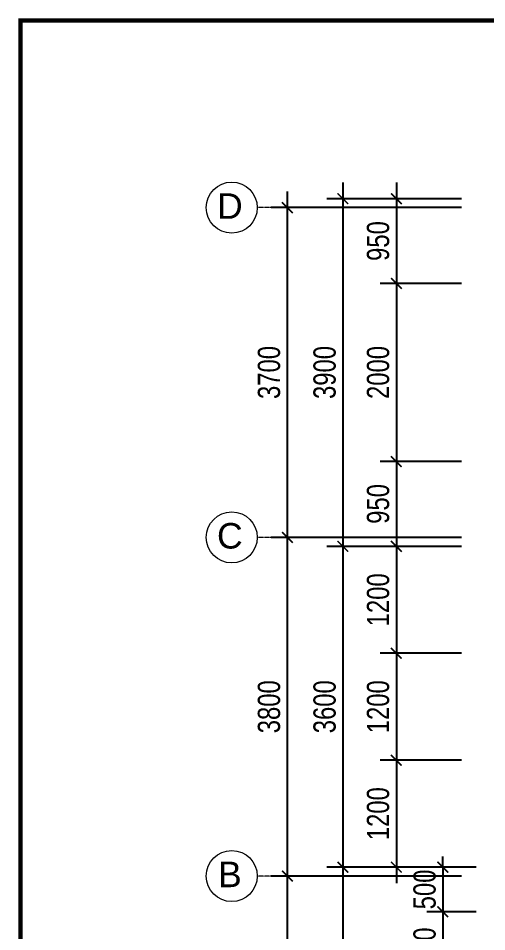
# Model space of a CAD drawing. Header units: millimetres. Extents: x 33748 to 451939, y -263262 to 62681.
# Drawn here: x 204784 to 210041, y -239364 to -229113 of the extents above; entities that cross this region are included whole.
import ezdxf
from ezdxf.enums import TextEntityAlignment as Align

# ---------------------------------------------------------------- set-up
doc = ezdxf.new("R2010")
doc.units = ezdxf.units.MM
doc.header["$PDMODE"] = 98
doc.linetypes.add('CENTER', pattern=[50.8, 31.75, -6.35, 6.35, -6.35])
doc.linetypes.add('HIDDEN', pattern=[0.375, 0.25, -0.125])
doc.layers.get('Defpoints').update_dxf_attribs({"color": 202, "lineweight": 13})
for name, color, linetype, lineweight in [('-CENTER', 143, 'CENTER', 13), ('-KH', 143, 'Continuous', 13), ('-RANH GIOI KHU DAT', 12, 'CENTER', 18), ('-TEXT', 7, 'Continuous', 15)]:
    doc.layers.add(name, color=color, linetype=linetype, lineweight=lineweight)
doc.layers.add('-HATCH CONCRETE', color=54, linetype='Continuous')
doc.layers.add('12. NET DIM', color=9, linetype='Continuous')
doc.styles.add('1', font='arial.ttf')
doc.styles.add('AVANH', font='', dxfattribs={"width": 0.8})
doc.styles.get('AVANH').set_extended_font_data('.VnAvantH')
doc.dimstyles.new('C_100A3', dxfattribs={"dimscale": 100, "dimtxt": 2.5, "dimasz": 1.2, "dimexe": 1.8, "dimexo": 0, "dimgap": 0.75, "dimtad": 1, "dimdec": 0, "dimzin": 0, "dimdsep": 46, "dimtxsty": 'AVANH', "dimblk": 'ARCHTICK', "dimcen": 0, "dimdle": 1.8, "dimclrd": 256, "dimclre": 256, "dimclrt": 7, "dimadec": 0, "dimazin": 0, "dimtfac": 0.0001, "dimtdec": 0, "dimtix": 1, "dimtmove": 2, "dimatfit": 3, "dimldrblk": 'ARCHTICK', "dimfxl": 1.8, "dimtolj": 1, "dimtzin": 0, "dimarcsym": 0})

# ---------------------------------------------------------------- blocks, each defined once
blk = doc.blocks.new('_ARCHTICK')
at = {"const_width": 0.15}
blk.add_lwpolyline([(-0.5, -0.5), (0.5, 0.5)], dxfattribs=at)
blk = doc.blocks.new('*D1208')
at = {"layer": '12. NET DIM', "lineweight": -2, "transparency": 16777216}
for p, q in [((208427, -230958), (208427, -235219)), ((209759, -231138), (208247, -231138)), ((209759, -235039), (208247, -235039))]:
    blk.add_line(p, q, dxfattribs=at)
at = {"layer": 'Defpoints', "color": 0, "transparency": 16777216}
for p in [(209759, -231138), (208427, -235039), (209759, -235039)]:
    blk.add_point(p, dxfattribs=at)
at = {"layer": '12. NET DIM', "lineweight": -2, "transparency": 16777216, "xscale": 120, "yscale": 120, "zscale": 120}
for p, rotation in [((208427, -231138), 90), ((208427, -235039), 270)]:
    blk.add_blockref('_ARCHTICK', p, dxfattribs=dict(at, rotation=rotation))
at = {"layer": '12. NET DIM', "color": 7, "transparency": 16777216, "insert": (208223, -233088), "char_height": 250, "attachment_point": 5, "rotation": 90, "style": 'AVANH'}
blk.add_mtext('\\A1;3900', dxfattribs=at)
blk = doc.blocks.new('*D1209')
at = {"layer": '12. NET DIM', "lineweight": -2, "transparency": 16777216}
for p, q in [((208427, -234859), (208427, -238819)), ((209759, -235039), (208247, -235039)), ((209759, -238639), (208247, -238639))]:
    blk.add_line(p, q, dxfattribs=at)
at = {"layer": 'Defpoints', "color": 0, "transparency": 16777216}
for p in [(209759, -235039), (208427, -238639), (209759, -238639)]:
    blk.add_point(p, dxfattribs=at)
at = {"layer": '12. NET DIM', "lineweight": -2, "transparency": 16777216, "xscale": 120, "yscale": 120, "zscale": 120}
for p, rotation in [((208427, -235039), 90), ((208427, -238639), 270)]:
    blk.add_blockref('_ARCHTICK', p, dxfattribs=dict(at, rotation=rotation))
at = {"layer": '12. NET DIM', "color": 7, "transparency": 16777216, "insert": (208223, -236839), "char_height": 250, "attachment_point": 5, "rotation": 90, "style": 'AVANH'}
blk.add_mtext('\\A1;3600', dxfattribs=at)
blk = doc.blocks.new('*D1210')
at = {"layer": '12. NET DIM', "lineweight": -2, "transparency": 16777216}
for p, q in [((208427, -238459), (208427, -243419)), ((209759, -238639), (208247, -238639)), ((209759, -243239), (208247, -243239))]:
    blk.add_line(p, q, dxfattribs=at)
at = {"layer": 'Defpoints', "color": 0, "transparency": 16777216}
for p in [(209759, -238639), (208427, -243239), (209759, -243239)]:
    blk.add_point(p, dxfattribs=at)
at = {"layer": '12. NET DIM', "lineweight": -2, "transparency": 16777216, "xscale": 120, "yscale": 120, "zscale": 120}
for p, rotation in [((208427, -238639), 90), ((208427, -243239), 270)]:
    blk.add_blockref('_ARCHTICK', p, dxfattribs=dict(at, rotation=rotation))
at = {"layer": '12. NET DIM', "color": 7, "transparency": 16777216, "insert": (208223, -240939), "char_height": 250, "attachment_point": 5, "rotation": 90, "style": 'AVANH'}
blk.add_mtext('\\A1;4600', dxfattribs=at)
blk = doc.blocks.new('*D1212')
at = {"layer": '12. NET DIM', "lineweight": -2, "transparency": 16777216}
for p, q in [((207804, -243319), (207804, -238559)), ((209759, -238739), (207624, -238739)), ((209759, -243139), (207624, -243139))]:
    blk.add_line(p, q, dxfattribs=at)
at = {"layer": 'Defpoints', "color": 0, "transparency": 16777216}
for p in [(207804, -238739), (209759, -238739), (209759, -243139)]:
    blk.add_point(p, dxfattribs=at)
at = {"layer": '12. NET DIM', "lineweight": -2, "transparency": 16777216, "xscale": 120, "yscale": 120, "zscale": 120}
for p, rotation in [((207804, -238739), 90), ((207804, -243139), 270)]:
    blk.add_blockref('_ARCHTICK', p, dxfattribs=dict(at, rotation=rotation))
at = {"layer": '12. NET DIM', "color": 7, "transparency": 16777216, "insert": (207599, -240939), "char_height": 250, "attachment_point": 5, "rotation": 90, "style": 'AVANH'}
blk.add_mtext('\\A1;4400', dxfattribs=at)
blk = doc.blocks.new('*D1213')
at = {"layer": '12. NET DIM', "lineweight": -2, "transparency": 16777216}
for p, q in [((207804, -238919), (207804, -234759)), ((209759, -234939), (207624, -234939)), ((209759, -238739), (207624, -238739))]:
    blk.add_line(p, q, dxfattribs=at)
at = {"layer": 'Defpoints', "color": 0, "transparency": 16777216}
for p in [(207804, -234939), (209759, -234939), (209759, -238739)]:
    blk.add_point(p, dxfattribs=at)
at = {"layer": '12. NET DIM', "lineweight": -2, "transparency": 16777216, "xscale": 120, "yscale": 120, "zscale": 120}
for p, rotation in [((207804, -234939), 90), ((207804, -238739), 270)]:
    blk.add_blockref('_ARCHTICK', p, dxfattribs=dict(at, rotation=rotation))
at = {"layer": '12. NET DIM', "color": 7, "transparency": 16777216, "insert": (207599, -236839), "char_height": 250, "attachment_point": 5, "rotation": 90, "style": 'AVANH'}
blk.add_mtext('\\A1;3800', dxfattribs=at)
blk = doc.blocks.new('*D1214')
at = {"layer": '12. NET DIM', "lineweight": -2, "transparency": 16777216}
for p, q in [((207804, -235119), (207804, -231058)), ((209759, -231238), (207624, -231238)), ((209759, -234939), (207624, -234939))]:
    blk.add_line(p, q, dxfattribs=at)
at = {"layer": 'Defpoints', "color": 0, "transparency": 16777216}
for p in [(207804, -231238), (209759, -231238), (209759, -234939)]:
    blk.add_point(p, dxfattribs=at)
at = {"layer": '12. NET DIM', "lineweight": -2, "transparency": 16777216, "xscale": 120, "yscale": 120, "zscale": 120}
for p, rotation in [((207804, -231238), 90), ((207804, -234939), 270)]:
    blk.add_blockref('_ARCHTICK', p, dxfattribs=dict(at, rotation=rotation))
at = {"layer": '12. NET DIM', "color": 7, "transparency": 16777216, "insert": (207599, -233088), "char_height": 250, "attachment_point": 5, "rotation": 90, "style": 'AVANH'}
blk.add_mtext('\\A1;3700', dxfattribs=at)
blk = doc.blocks.new('*D1267')
at = {"layer": '12. NET DIM', "lineweight": -2, "transparency": 16777216}
for p, q in [((209027, -230958), (209027, -232268)), ((209759, -231138), (208847, -231138)), ((209759, -232088), (208847, -232088))]:
    blk.add_line(p, q, dxfattribs=at)
at = {"layer": 'Defpoints', "color": 0, "transparency": 16777216}
for p in [(209759, -231138), (209027, -232088), (209759, -232088)]:
    blk.add_point(p, dxfattribs=at)
at = {"layer": '12. NET DIM', "lineweight": -2, "transparency": 16777216, "xscale": 120, "yscale": 120, "zscale": 120}
for p, rotation in [((209027, -231138), 90), ((209027, -232088), 270)]:
    blk.add_blockref('_ARCHTICK', p, dxfattribs=dict(at, rotation=rotation))
at = {"layer": '12. NET DIM', "color": 7, "transparency": 16777216, "insert": (208823, -231613), "char_height": 250, "attachment_point": 5, "rotation": 90, "style": 'AVANH'}
blk.add_mtext('\\A1;950', dxfattribs=at)
blk = doc.blocks.new('*D1268')
at = {"layer": '12. NET DIM', "lineweight": -2, "transparency": 16777216}
for p, q in [((209027, -231908), (209027, -234268)), ((209759, -232088), (208847, -232088)), ((209759, -234088), (208847, -234088))]:
    blk.add_line(p, q, dxfattribs=at)
at = {"layer": 'Defpoints', "color": 0, "transparency": 16777216}
for p in [(209759, -232088), (209027, -234088), (209759, -234088)]:
    blk.add_point(p, dxfattribs=at)
at = {"layer": '12. NET DIM', "lineweight": -2, "transparency": 16777216, "xscale": 120, "yscale": 120, "zscale": 120}
for p, rotation in [((209027, -232088), 90), ((209027, -234088), 270)]:
    blk.add_blockref('_ARCHTICK', p, dxfattribs=dict(at, rotation=rotation))
at = {"layer": '12. NET DIM', "color": 7, "transparency": 16777216, "insert": (208823, -233088), "char_height": 250, "attachment_point": 5, "rotation": 90, "style": 'AVANH'}
blk.add_mtext('\\A1;2000', dxfattribs=at)
blk = doc.blocks.new('*D1269')
at = {"layer": '12. NET DIM', "lineweight": -2, "transparency": 16777216}
for p, q in [((209027, -233908), (209027, -235219)), ((209759, -234088), (208847, -234088)), ((209759, -235039), (208847, -235039))]:
    blk.add_line(p, q, dxfattribs=at)
at = {"layer": 'Defpoints', "color": 0, "transparency": 16777216}
for p in [(209759, -234088), (209027, -235039), (209759, -235039)]:
    blk.add_point(p, dxfattribs=at)
at = {"layer": '12. NET DIM', "lineweight": -2, "transparency": 16777216, "xscale": 120, "yscale": 120, "zscale": 120}
for p, rotation in [((209027, -234088), 90), ((209027, -235039), 270)]:
    blk.add_blockref('_ARCHTICK', p, dxfattribs=dict(at, rotation=rotation))
at = {"layer": '12. NET DIM', "color": 7, "transparency": 16777216, "insert": (208823, -234563), "char_height": 250, "attachment_point": 5, "rotation": 90, "style": 'AVANH'}
blk.add_mtext('\\A1;950', dxfattribs=at)
blk = doc.blocks.new('*D1270')
at = {"layer": '12. NET DIM', "lineweight": -2, "transparency": 16777216}
for p, q in [((209027, -234859), (209027, -236419)), ((209759, -235039), (208847, -235039)), ((209759, -236239), (208847, -236239))]:
    blk.add_line(p, q, dxfattribs=at)
at = {"layer": 'Defpoints', "color": 0, "transparency": 16777216}
for p in [(209759, -235039), (209027, -236239), (209759, -236239)]:
    blk.add_point(p, dxfattribs=at)
at = {"layer": '12. NET DIM', "lineweight": -2, "transparency": 16777216, "xscale": 120, "yscale": 120, "zscale": 120}
for p, rotation in [((209027, -235039), 90), ((209027, -236239), 270)]:
    blk.add_blockref('_ARCHTICK', p, dxfattribs=dict(at, rotation=rotation))
at = {"layer": '12. NET DIM', "color": 7, "transparency": 16777216, "insert": (208823, -235639), "char_height": 250, "attachment_point": 5, "rotation": 90, "style": 'AVANH'}
blk.add_mtext('\\A1;1200', dxfattribs=at)
blk = doc.blocks.new('*D1271')
at = {"layer": '12. NET DIM', "lineweight": -2, "transparency": 16777216}
for p, q in [((209027, -236059), (209027, -237619)), ((209759, -236239), (208847, -236239)), ((209759, -237439), (208847, -237439))]:
    blk.add_line(p, q, dxfattribs=at)
at = {"layer": 'Defpoints', "color": 0, "transparency": 16777216}
for p in [(209759, -236239), (209027, -237439), (209759, -237439)]:
    blk.add_point(p, dxfattribs=at)
at = {"layer": '12. NET DIM', "lineweight": -2, "transparency": 16777216, "xscale": 120, "yscale": 120, "zscale": 120}
for p, rotation in [((209027, -236239), 90), ((209027, -237439), 270)]:
    blk.add_blockref('_ARCHTICK', p, dxfattribs=dict(at, rotation=rotation))
at = {"layer": '12. NET DIM', "color": 7, "transparency": 16777216, "insert": (208823, -236839), "char_height": 250, "attachment_point": 5, "rotation": 90, "style": 'AVANH'}
blk.add_mtext('\\A1;1200', dxfattribs=at)
blk = doc.blocks.new('*D1272')
at = {"layer": '12. NET DIM', "lineweight": -2, "transparency": 16777216}
for p, q in [((209027, -237259), (209027, -238819)), ((209759, -237439), (208847, -237439)), ((209759, -238639), (208847, -238639))]:
    blk.add_line(p, q, dxfattribs=at)
at = {"layer": 'Defpoints', "color": 0, "transparency": 16777216}
for p in [(209759, -237439), (209027, -238639), (209759, -238639)]:
    blk.add_point(p, dxfattribs=at)
at = {"layer": '12. NET DIM', "lineweight": -2, "transparency": 16777216, "xscale": 120, "yscale": 120, "zscale": 120}
for p, rotation in [((209027, -237439), 90), ((209027, -238639), 270)]:
    blk.add_blockref('_ARCHTICK', p, dxfattribs=dict(at, rotation=rotation))
at = {"layer": '12. NET DIM', "color": 7, "transparency": 16777216, "insert": (208823, -238039), "char_height": 250, "attachment_point": 5, "rotation": 90, "style": 'AVANH'}
blk.add_mtext('\\A1;1200', dxfattribs=at)
blk = doc.blocks.new('*D1131')
at = {"layer": '-HATCH CONCRETE', "lineweight": -2, "transparency": 16777216}
for p, q in [((209549, -238639), (209549, -238519)), ((209924, -238639), (209369, -238639)), ((209549, -238639), (209549, -239139)), ((209924, -239139), (209369, -239139)), ((209549, -239139), (209549, -239259))]:
    blk.add_line(p, q, dxfattribs=at)
at = {"layer": 'Defpoints', "color": 0, "transparency": 16777216}
for p in [(209924, -238639), (209549, -239139), (209924, -239139)]:
    blk.add_point(p, dxfattribs=at)
at = {"layer": '-HATCH CONCRETE', "lineweight": -2, "transparency": 16777216, "xscale": 120, "yscale": 120, "zscale": 120}
for p, rotation in [((209549, -238639), 270), ((209549, -239139), 90)]:
    blk.add_blockref('_ARCHTICK', p, dxfattribs=dict(at, rotation=rotation))
at = {"layer": '-HATCH CONCRETE', "color": 7, "transparency": 16777216, "insert": (209345, -238889), "char_height": 250, "attachment_point": 5, "rotation": 90, "style": 'AVANH'}
blk.add_mtext('\\A1;500', dxfattribs=at)
blk = doc.blocks.new('ARCHTICK')
at = {"color": 0, "linetype": 'ByBlock', "const_width": 0.15}
blk.add_lwpolyline([(-0.5, -0.5), (0.5, 0.5)], dxfattribs=at)
blk = doc.blocks.new('*D1132')
at = {"layer": '-HATCH CONCRETE', "lineweight": -2, "transparency": 16777216}
for p, q in [((209549, -238959), (209549, -240119)), ((209924, -239139), (209369, -239139)), ((209924, -239939), (209369, -239939))]:
    blk.add_line(p, q, dxfattribs=at)
at = {"layer": 'Defpoints', "color": 0, "transparency": 16777216}
for p in [(209924, -239139), (209549, -239939), (209924, -239939)]:
    blk.add_point(p, dxfattribs=at)
at = {"layer": '-HATCH CONCRETE', "lineweight": -2, "transparency": 16777216, "xscale": 120, "yscale": 120, "zscale": 120}
for p, rotation in [((209549, -239139), 90), ((209549, -239939), 270)]:
    blk.add_blockref('_ARCHTICK', p, dxfattribs=dict(at, rotation=rotation))
at = {"layer": '-HATCH CONCRETE', "color": 7, "transparency": 16777216, "insert": (209345, -239539), "char_height": 250, "attachment_point": 5, "rotation": 90, "style": 'AVANH'}
blk.add_mtext('\\A1;800', dxfattribs=at)

msp = doc.modelspace()

# ---------------------------------------------------------------- linework, layer by layer
at = {"layer": '-CENTER', "ltscale": 0.1}
for p, q in [((209747.4, -231238.2), (207460.2, -231238.2)), ((209747.4, -234938.6), (207460.2, -234938.6)), ((209747.4, -238738.6), (207460.2, -238738.6))]:
    msp.add_line(p, q, dxfattribs=at)
at = {"layer": '-KH'}
for centre in [(207180.4, -231238.2), (207180.4, -234938.6), (207180.4, -238738.6)]:
    msp.add_circle(centre, 286.3, dxfattribs=at)
at = {"layer": '-RANH GIOI KHU DAT', "linetype": 'HIDDEN', "ltscale": 10, "const_width": 50}
msp.add_lwpolyline([(223809.1, -229138.2), (204809.1, -229138.2), (204809.1, -244138.2), (209809.1, -249138.2), (223809.1, -249138.2)], close=True, dxfattribs=at)

# ---------------------------------------------------------------- texts
at = {"layer": '-TEXT', "color": 2, "style": '1'}
for s, p in [('D', (207158.6, -231220.2)), ('C', (207158.6, -234920.5)), ('B', (207158.6, -238720.5))]:
    msp.add_text(s, height=286.3, dxfattribs=at).set_placement(p, align=Align.MIDDLE_CENTER)

# ---------------------------------------------------------------- dimensions: what is measured, and where the dimension line sits
at = {"layer": '-HATCH CONCRETE'}
for base, p1, p2, picture, middle in [((209549.3, -239138.6), (209923.9, -238638.6), (209923.9, -239138.6), '*D1131', (209345, -238888.6)), ((209549.3, -239938.6), (209923.9, -239138.6), (209923.9, -239938.6), '*D1132', (209345, -239538.6))]:
    dim = msp.add_linear_dim(base=base, p1=p1, p2=p2, angle=90, dimstyle='C_100A3', override={"dimldrblk": 'ARCHTICK'}, dxfattribs=at)
    dim.commit()
    dim.dimension.update_dxf_attribs({"geometry": picture, "text_midpoint": middle})
at = {"layer": '12. NET DIM'}
for base, p1, p2, picture, middle in [((208427.1, -235038.6), (209759.3, -231138.2), (209759.3, -235038.6), '*D1208', (208222.8, -233088.4)), ((209027.1, -232088.4), (209759.3, -231138.2), (209759.3, -232088.4), '*D1267', (208822.8, -231613.3)), ((207803.6, -231238.2), (209759.3, -234938.6), (209759.3, -231238.2), '*D1214', (207599.3, -233088.4)), ((209027.1, -234088.4), (209759.3, -232088.4), (209759.3, -234088.4), '*D1268', (208822.8, -233088.4)), ((209027.1, -235038.6), (209759.3, -234088.4), (209759.3, -235038.6), '*D1269', (208822.8, -234563.5)), ((207803.6, -234938.6), (209759.3, -238738.6), (209759.3, -234938.6), '*D1213', (207599.3, -236838.6)), ((208427.1, -238638.6), (209759.3, -235038.6), (209759.3, -238638.6), '*D1209', (208222.8, -236838.6)), ((209027.1, -236238.6), (209759.3, -235038.6), (209759.3, -236238.6), '*D1270', (208822.8, -235638.6)), ((209027.1, -237438.6), (209759.3, -236238.6), (209759.3, -237438.6), '*D1271', (208822.8, -236838.6)), ((209027.1, -238638.6), (209759.3, -237438.6), (209759.3, -238638.6), '*D1272', (208822.8, -238038.6)), ((208427.1, -243238.6), (209759.3, -238638.6), (209759.3, -243238.6), '*D1210', (208222.8, -240938.6)), ((207803.6, -238738.6), (209759.3, -243138.6), (209759.3, -238738.6), '*D1212', (207599.3, -240938.6))]:
    dim = msp.add_linear_dim(base=base, p1=p1, p2=p2, angle=90, dimstyle='C_100A3', dxfattribs=at)
    dim.commit()
    dim.dimension.update_dxf_attribs({"geometry": picture, "text_midpoint": middle})

doc.saveas('drawing.dxf')
